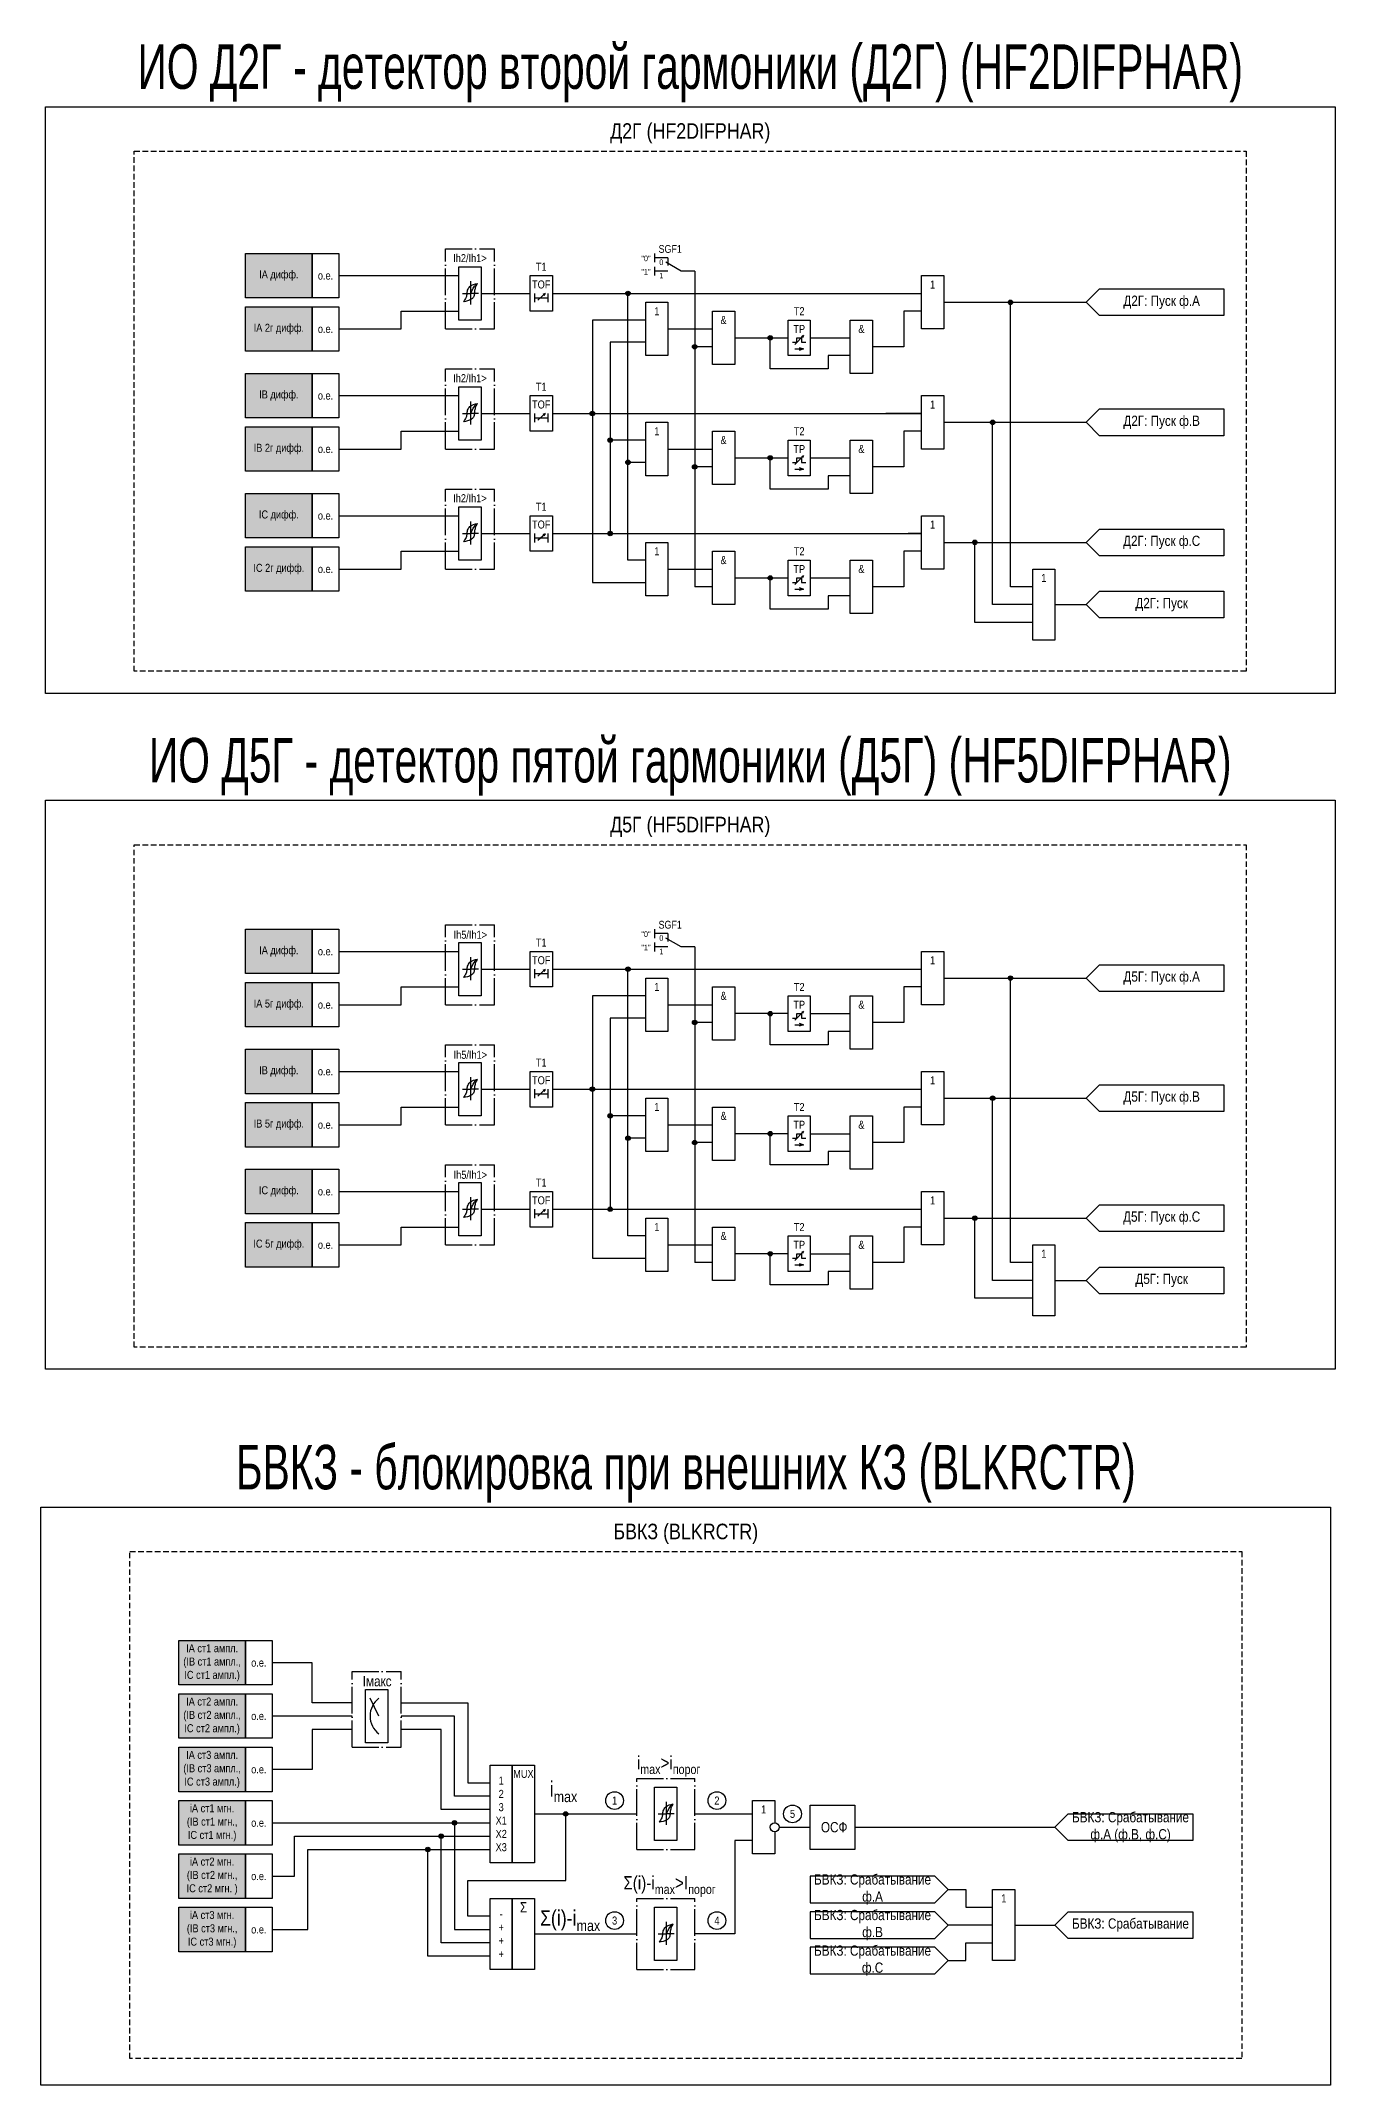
# Model space of a CAD drawing. Header units: millimetres. Extents: x 0 to 3543, y -1008 to 626.
# Drawn here: x 1712 to 2003, y -341 to 118.8 of the extents above; entities that cross this region are included whole.
import ezdxf
from ezdxf.enums import TextEntityAlignment as Align

# ---------------------------------------------------------------- set-up
doc = ezdxf.new("R2010")
doc.units = ezdxf.units.MM
doc.linetypes.add('ACAD_ISO04W100', pattern=[30, 24, -3, 0, -3])
doc.linetypes.add('штриховая2', pattern=[0.375, 0.25, -0.125])
doc.layers.add('Основная', color=7, linetype='Continuous')
doc.styles.add('1.8_Gost_RD', font='ARIALN.TTF', dxfattribs={"height": 1.8})
doc.styles.add('2.5_Gost_RD', font='ARIALN.TTF', dxfattribs={"height": 2.5})
doc.styles.add('3.5_Gost_RD', font='ARIALN.TTF', dxfattribs={"height": 3.5})
doc.styles.add('Вывод', font='ARIALN.TTF', dxfattribs={"height": 2.5})
doc.styles.add('Компонент', font='ARIALN.TTF', dxfattribs={"height": 3.5})

# ---------------------------------------------------------------- blocks, each defined once
blk = doc.blocks.new('*U898')
at = {"layer": 'Основная', "linetype": 'ACAD_ISO04W100', "ltscale": 0.25}
for p, q in [((0, 0), (11, 0)), ((0, -18), (0, 0)), ((11, -18), (11, 0)), ((0, -18), (11, -18))]:
    blk.add_line(p, q, dxfattribs=at)
at = {"layer": 'Основная', "style": 'Компонент'}
blk.add_attdef('ОУ', text='', height=3.5, dxfattribs=at).set_placement((11, 0), align=Align.MIDDLE_CENTER)
blk = doc.blocks.new('Точка')
at = {"ltscale": 100}
h = blk.add_hatch(color=256, dxfattribs=at)
h.dxf.hatch_style = 1
edge = h.paths.add_edge_path()
edge.add_arc((0, 0), 0.5, 0, 360)
blk.add_circle((0, 0), 0.5, dxfattribs=at)
blk = doc.blocks.new('*U892')
at = {"layer": 'Основная', "linetype": 'ACAD_ISO04W100', "ltscale": 0.25}
for p, q in [((0, 0), (11, 0)), ((0, -17), (0, 0)), ((11, -17), (11, 0)), ((0, -17), (11, -17))]:
    blk.add_line(p, q, dxfattribs=at)
at = {"layer": 'Основная', "style": 'Компонент'}
blk.add_attdef('ОУ', text='', height=3.5, dxfattribs=at).set_placement((11, 0), align=Align.MIDDLE_CENTER)
blk = doc.blocks.new('*U1026')
at = {"layer": 'Основная', "linetype": 'ACAD_ISO04W100', "ltscale": 0.25}
for p, q in [((0, 0), (13, 0)), ((0, -16), (0, 0)), ((13, -16), (13, 0)), ((0, -16), (13, -16))]:
    blk.add_line(p, q, dxfattribs=at)
at = {"layer": 'Основная', "style": 'Компонент'}
blk.add_attdef('ОУ', text='', height=3.5, dxfattribs=at).set_placement((11, -1), align=Align.MIDDLE_CENTER)
blk = doc.blocks.new('*U1025')
at = {"layer": 'Основная', "linetype": 'ACAD_ISO04W100', "ltscale": 0.25}
for p, q in [((0, 0), (13, 0)), ((0, -16), (0, 0)), ((13, -16), (13, 0)), ((0, -16), (13, -16))]:
    blk.add_line(p, q, dxfattribs=at)
at = {"layer": 'Основная', "style": 'Компонент'}
blk.add_attdef('ОУ', text='', height=3.5, dxfattribs=at).set_placement((13, -2), align=Align.MIDDLE_CENTER)
blk = doc.blocks.new('*U958')
at = {"layer": 'Основная', "color": 0}
blk.add_line((0, 0), (7, 4), dxfattribs=at)
at = {"layer": 'Основная', "ltscale": 0.35}
blk.add_line((6, 6), (6, 2.5), dxfattribs=at)
blk = doc.blocks.new('*U1016')
at = {"layer": 'Основная', "color": 0}
for p, q in [((-3, 6), (-9, 6)), ((-3, 0), (-9, 0)), ((9, 0), (3, 0))]:
    blk.add_line(p, q, dxfattribs=at)
at = {"layer": 'Основная', "ltscale": 0.25, "xscale": -1}
blk.add_blockref('*U958', (3, 0), dxfattribs=at)
at = {"layer": 'Основная'}
for tag, height, style, p in [('ОУ', 3.5, 'Компонент', (-2, 10)), ('В1', 2.5, 'Вывод', (-13, 6)), ('В2', 2.5, 'Вывод', (-6, 4)), ('В3', 2.5, 'Вывод', (-6, -2))]:
    blk.add_attdef(tag, text='', height=height, dxfattribs=dict(at, style=style)).set_placement(p, align=Align.MIDDLE_CENTER)

msp = doc.modelspace()

# ---------------------------------------------------------------- hatches: boundary and pattern name
at = {"ltscale": 100, "true_color": 0xf7941d}
h = msp.add_hatch(color=30, dxfattribs=at)
h.dxf.hatch_style = 1
h.paths.add_polyline_path([(1758, 71), (1773, 71), (1773, 61), (1758, 61)])
h = msp.add_hatch(color=30, dxfattribs=at)
h.dxf.hatch_style = 1
h.paths.add_polyline_path([(1758, 59), (1773, 59), (1773, 49), (1758, 49)])
h = msp.add_hatch(color=30, dxfattribs=at)
h.dxf.hatch_style = 1
h.paths.add_polyline_path([(1758, 44), (1773, 44), (1773, 34), (1758, 34)])
h = msp.add_hatch(color=30, dxfattribs=at)
h.dxf.hatch_style = 1
h.paths.add_polyline_path([(1758, 32), (1773, 32), (1773, 22), (1758, 22)])
h = msp.add_hatch(color=30, dxfattribs=at)
h.dxf.hatch_style = 1
h.paths.add_polyline_path([(1758, 17), (1773, 17), (1773, 7), (1758, 7)])
h = msp.add_hatch(color=30, dxfattribs=at)
h.dxf.hatch_style = 1
h.paths.add_polyline_path([(1758, 5), (1773, 5), (1773, -5), (1758, -5)])
h = msp.add_hatch(color=30, dxfattribs=at)
h.dxf.hatch_style = 1
h.paths.add_polyline_path([(1758, -81), (1773, -81), (1773, -91), (1758, -91)])
h = msp.add_hatch(color=30, dxfattribs=at)
h.dxf.hatch_style = 1
h.paths.add_polyline_path([(1758, -93), (1773, -93), (1773, -103), (1758, -103)])
h = msp.add_hatch(color=30, dxfattribs=at)
h.dxf.hatch_style = 1
h.paths.add_polyline_path([(1758, -108), (1773, -108), (1773, -118), (1758, -118)])
h = msp.add_hatch(color=30, dxfattribs=at)
h.dxf.hatch_style = 1
h.paths.add_polyline_path([(1758, -120), (1773, -120), (1773, -130), (1758, -130)])
h = msp.add_hatch(color=30, dxfattribs=at)
h.dxf.hatch_style = 1
h.paths.add_polyline_path([(1758, -135), (1773, -135), (1773, -145), (1758, -145)])
h = msp.add_hatch(color=30, dxfattribs=at)
h.dxf.hatch_style = 1
h.paths.add_polyline_path([(1758, -147), (1773, -147), (1773, -157), (1758, -157)])
h = msp.add_hatch(color=30, dxfattribs=at)
h.dxf.hatch_style = 1
h.paths.add_polyline_path([(1743, -241), (1758, -241), (1758, -251), (1743, -251)])
h = msp.add_hatch(color=30, dxfattribs=at)
h.dxf.hatch_style = 1
h.paths.add_polyline_path([(1743, -253), (1758, -253), (1758, -263), (1743, -263)])
h = msp.add_hatch(color=30, dxfattribs=at)
h.dxf.hatch_style = 1
h.paths.add_polyline_path([(1743, -265), (1758, -265), (1758, -275), (1743, -275)])
h = msp.add_hatch(color=30, dxfattribs=at)
h.dxf.hatch_style = 1
h.paths.add_polyline_path([(1743, -277), (1758, -277), (1758, -287), (1743, -287)])
h = msp.add_hatch(color=30, dxfattribs=at)
h.dxf.hatch_style = 1
h.paths.add_polyline_path([(1743, -289), (1758, -289), (1758, -299), (1743, -299)])
h = msp.add_hatch(color=30, dxfattribs=at)
h.dxf.hatch_style = 1
h.paths.add_polyline_path([(1743, -301), (1758, -301), (1758, -311), (1743, -311)])

# ---------------------------------------------------------------- linework, layer by layer
at = {"ltscale": 100}
for p, q in [((1859, 67), (1859, -4)), ((1881.5, 50.5), (1883.5, 52.5)), ((1883.5, 52.5), (1882.9915, 52.2478)), ((1883.5, 52.5), (1883.2602, 52.0192)), ((1885, 52), (1894, 52)), ((1881.5, 49.5), (1883.5, 49.5)), ((1881.5, 23.5), (1883.5, 25.5)), ((1883.5, 25.5), (1882.9915, 25.2478)), ((1883.5, 25.5), (1883.2602, 25.0192)), ((1885, 25), (1894, 25)), ((1881.5, 22.5), (1883.5, 22.5)), ((1881.5, -3.5), (1883.5, -1.5)), ((1881.5, -4.5), (1883.5, -4.5)), ((1883.5, -1.5), (1882.9915, -1.7522)), ((1883.5, -1.5), (1883.2602, -1.9808)), ((1885, -2), (1894, -2)), ((1859, -85), (1859, -156)), ((1880, -100), (1868, -100)), ((1881.5, -101.5), (1883.5, -99.5)), ((1883.5, -99.5), (1882.9915, -99.7522)), ((1883.5, -99.5), (1883.2602, -99.9808)), ((1885, -100), (1894, -100)), ((1881.5, -102.5), (1883.5, -102.5)), ((1880, -127), (1868, -127)), ((1881.5, -128.5), (1883.5, -126.5)), ((1883.5, -126.5), (1882.9915, -126.7522)), ((1883.5, -126.5), (1883.2602, -126.9808)), ((1885, -127), (1894, -127)), ((1881.5, -129.5), (1883.5, -129.5)), ((1880, -154), (1868, -154)), ((1881.5, -155.5), (1883.5, -153.5)), ((1883.5, -153.5), (1882.9915, -153.7522)), ((1883.5, -153.5), (1883.2602, -153.9808)), ((1885, -154), (1894, -154)), ((1881.5, -156.5), (1883.5, -156.5))]:
    msp.add_line(p, q, dxfattribs=at)
at = {"color": 7, "ltscale": 100}
for p, q in [((1823.7027, 60.463), (1825.3736, 61.9489)), ((1825.3736, 61.9489), (1824.8516, 61.7261)), ((1825.3736, 61.9489), (1825.1068, 61.4826)), ((1823.7027, 33.463), (1825.3736, 34.9489)), ((1825.3736, 34.9489), (1824.8516, 34.7261)), ((1825.3736, 34.9489), (1825.1068, 34.4826)), ((1823.7027, 6.463), (1825.3736, 7.9489)), ((1825.3736, 7.9489), (1824.8516, 7.7261)), ((1825.3736, 7.9489), (1825.1068, 7.4826)), ((1823.7027, -91.537), (1825.3736, -90.0511)), ((1825.3736, -90.0511), (1824.8516, -90.2739)), ((1825.3736, -90.0511), (1825.1068, -90.5174)), ((1823.7027, -118.537), (1825.3736, -117.0511)), ((1825.3736, -117.0511), (1824.8516, -117.2739)), ((1825.3736, -117.0511), (1825.1068, -117.5174)), ((1823.7027, -145.537), (1825.3736, -144.0511)), ((1825.3736, -144.0511), (1824.8516, -144.2739)), ((1825.3736, -144.0511), (1825.1068, -144.5174)), ((1788, -258), (1786, -254))]:
    msp.add_line(p, q, dxfattribs=at)
at = {"ltscale": 100}
for points in [[(1713, 104), (2003, 104), (2003, -28), (1713, -28)], [(1758, 71), (1773, 71), (1773, 61), (1758, 61)], [(1773, 71), (1779, 71), (1779, 61), (1773, 61)], [(1822, 66), (1827, 66), (1827, 58), (1822, 58)], [(1758, 59), (1773, 59), (1773, 49), (1758, 49)], [(1773, 59), (1779, 59), (1779, 49), (1773, 49)], [(1880, 56), (1885, 56), (1885, 48), (1880, 48)], [(1758, 44), (1773, 44), (1773, 34), (1758, 34)], [(1773, 44), (1779, 44), (1779, 34), (1773, 34)], [(1822, 39), (1827, 39), (1827, 31), (1822, 31)], [(1758, 32), (1773, 32), (1773, 22), (1758, 22)], [(1773, 32), (1779, 32), (1779, 22), (1773, 22)], [(1880, 29), (1885, 29), (1885, 21), (1880, 21)], [(1758, 17), (1773, 17), (1773, 7), (1758, 7)], [(1773, 17), (1779, 17), (1779, 7), (1773, 7)], [(1822, 12), (1827, 12), (1827, 4), (1822, 4)], [(1758, 5), (1773, 5), (1773, -5), (1758, -5)], [(1773, 5), (1779, 5), (1779, -5), (1773, -5)], [(1880, 2), (1885, 2), (1885, -6), (1880, -6)], [(1935, 0), (1940, 0), (1940, -16), (1935, -16)], [(1713, -52), (2003, -52), (2003, -180), (1713, -180)], [(1758, -81), (1773, -81), (1773, -91), (1758, -91)], [(1773, -81), (1779, -81), (1779, -91), (1773, -91)], [(1822, -86), (1827, -86), (1827, -94), (1822, -94)], [(1758, -93), (1773, -93), (1773, -103), (1758, -103)], [(1773, -93), (1779, -93), (1779, -103), (1773, -103)], [(1880, -96), (1885, -96), (1885, -104), (1880, -104)], [(1758, -108), (1773, -108), (1773, -118), (1758, -118)], [(1773, -108), (1779, -108), (1779, -118), (1773, -118)], [(1822, -113), (1827, -113), (1827, -121), (1822, -121)], [(1758, -120), (1773, -120), (1773, -130), (1758, -130)], [(1773, -120), (1779, -120), (1779, -130), (1773, -130)], [(1880, -123), (1885, -123), (1885, -131), (1880, -131)], [(1758, -135), (1773, -135), (1773, -145), (1758, -145)], [(1773, -135), (1779, -135), (1779, -145), (1773, -145)], [(1822, -140), (1827, -140), (1827, -148), (1822, -148)], [(1758, -147), (1773, -147), (1773, -157), (1758, -157)], [(1773, -147), (1779, -147), (1779, -157), (1773, -157)], [(1880, -150), (1885, -150), (1885, -158), (1880, -158)], [(1935, -152), (1940, -152), (1940, -168), (1935, -168)], [(1712, -211), (2002, -211), (2002, -341), (1712, -341)], [(1743, -241), (1758, -241), (1758, -251), (1743, -251)], [(1758, -241), (1764, -241), (1764, -251), (1758, -251)], [(1785, -252), (1790, -252), (1790, -264), (1785, -264)], [(1743, -253), (1758, -253), (1758, -263), (1743, -263)], [(1758, -253), (1764, -253), (1764, -263), (1758, -263)], [(1743, -265), (1758, -265), (1758, -275), (1743, -275)], [(1758, -265), (1764, -265), (1764, -275), (1758, -275)], [(1813, -269), (1818, -269), (1818, -291), (1813, -291)], [(1818, -269), (1823, -269), (1823, -291), (1818, -291)], [(1743, -277), (1758, -277), (1758, -287), (1743, -287)], [(1758, -277), (1764, -277), (1764, -287), (1758, -287)], [(1885, -278), (1895, -278), (1895, -288), (1885, -288)], [(1743, -289), (1758, -289), (1758, -299), (1743, -299)], [(1758, -289), (1764, -289), (1764, -299), (1758, -299)], [(1926, -297), (1931, -297), (1931, -313), (1926, -313)], [(1743, -301), (1758, -301), (1758, -311), (1743, -311)], [(1758, -301), (1764, -301), (1764, -311), (1758, -311)], [(1813, -299), (1818, -299), (1818, -315), (1813, -315)], [(1818, -299), (1823, -299), (1823, -315), (1818, -315)]]:
    msp.add_lwpolyline(points, close=True, dxfattribs=at)
for points in [[(1823, 62), (1823, 60)], [(1823, 61), (1826, 61)], [(1826, 62), (1826, 60)], [(1827, 62), (1910, 62)], [(1848, 2), (1844, 2), (1844, 62)], [(1915, 60), (1946.9999, 60)], [(1935, -4), (1930, -4), (1930, 60)], [(1779, 54), (1793, 54), (1793, 58), (1806, 58)], [(1848, 56), (1836, 56), (1836, -3), (1848, -3)], [(1910, 58), (1906, 58), (1906, 50), (1899, 50)], [(1848, 51), (1840, 51), (1840, 8)], [(1853, 54), (1863, 54)], [(1868, 52), (1880, 52)], [(1894, 48), (1889, 48), (1889, 45), (1876, 45), (1876, 52)], [(1863, 50), (1859, 50)], [(1882.5, 49.8333), (1883.5, 49.5), (1882.5, 49.1667)], [(1823, 35), (1823, 33)], [(1823, 34), (1826, 34)], [(1826, 35), (1826, 33)], [(1827, 35), (1910, 35)], [(1910, 35), (1902, 35)], [(1915, 33), (1946.9999, 33)], [(1935, -8), (1926, -8), (1926, 33)], [(1779, 27), (1793, 27), (1793, 31), (1806, 31)], [(1848, 29), (1840, 29)], [(1910, 31), (1906, 31), (1906, 23), (1899, 23)], [(1910, 31), (1906, 31)], [(1848, 24), (1844, 24)], [(1853, 27), (1863, 27)], [(1863, 23), (1859, 23)], [(1868, 25), (1880, 25)], [(1894, 21), (1889, 21), (1889, 18), (1876, 18), (1876, 25)], [(1882.5, 22.8333), (1883.5, 22.5), (1882.5, 22.1667)], [(1823, 8), (1823, 6)], [(1823, 7), (1826, 7)], [(1826, 8), (1826, 6)], [(1827, 8), (1910, 8)], [(1910, 8), (1907, 8)], [(1915, 6), (1946.9999, 6)], [(1935, -12), (1922, -12), (1922, 6)], [(1779, 0), (1793, 0), (1793, 4), (1806, 4)], [(1848, 2), (1845, 2)], [(1853, 0), (1863, 0)], [(1910, 4), (1906, 4), (1906, -4), (1899, -4)], [(1863, -4), (1859, -4)], [(1868, -2), (1880, -2)], [(1894, -6), (1889, -6), (1889, -9), (1876, -9), (1876, -2)], [(1882.5, -4.1667), (1883.5, -4.5), (1882.5, -4.8333)], [(1940, -8), (1946.9999, -8)], [(1823, -90), (1823, -92)], [(1823, -91), (1826, -91)], [(1826, -90), (1826, -92)], [(1827, -90), (1910, -90)], [(1848, -150), (1844, -150), (1844, -90)], [(1779, -98), (1793, -98), (1793, -94), (1806, -94)], [(1848, -96), (1836, -96), (1836, -155), (1848, -155)], [(1910, -94), (1906, -94), (1906, -102), (1899, -102)], [(1915, -92), (1946.9999, -92)], [(1935, -156), (1930, -156), (1930, -92)], [(1848, -101), (1840, -101), (1840, -144)], [(1853, -98), (1863, -98)], [(1894, -104), (1889, -104), (1889, -107), (1876, -107), (1876, -100)], [(1863, -102), (1859, -102)], [(1882.5, -102.1667), (1883.5, -102.5), (1882.5, -102.8333)], [(1823, -117), (1823, -119)], [(1823, -118), (1826, -118)], [(1826, -117), (1826, -119)], [(1827, -117), (1910, -117)], [(1915, -119), (1946.9999, -119)], [(1935, -160), (1926, -160), (1926, -119)], [(1779, -125), (1793, -125), (1793, -121), (1806, -121)], [(1848, -123), (1840, -123)], [(1910, -121), (1906, -121), (1906, -129), (1899, -129)], [(1848, -128), (1844, -128)], [(1853, -125), (1863, -125)], [(1894, -131), (1889, -131), (1889, -134), (1876, -134), (1876, -127)], [(1863, -129), (1859, -129)], [(1882.5, -129.1667), (1883.5, -129.5), (1882.5, -129.8333)], [(1823, -144), (1823, -146)], [(1823, -145), (1826, -145)], [(1826, -144), (1826, -146)], [(1827, -144), (1910, -144)], [(1915, -146), (1946.9999, -146)], [(1935, -164), (1922, -164), (1922, -146)], [(1779, -152), (1793, -152), (1793, -148), (1806, -148)], [(1848, -150), (1845, -150)], [(1910, -148), (1906, -148), (1906, -156), (1899, -156)], [(1853, -152), (1863, -152)], [(1863, -156), (1859, -156)], [(1894, -158), (1889, -158), (1889, -161), (1876, -161), (1876, -154)], [(1882.5, -156.1667), (1883.5, -156.5), (1882.5, -156.8333)], [(1940, -160), (1946.9999, -160)], [(1782, -255), (1773, -255), (1773, -246), (1764, -246)], [(1793, -255), (1808, -255), (1808, -273), (1813, -273)], [(1782, -258), (1769, -258), (1769, -258), (1764, -258)], [(1782, -261), (1773, -261), (1773, -270), (1764, -270)], [(1813, -276), (1805, -276), (1805, -258), (1793, -258)], [(1813, -279), (1802, -279), (1802, -261), (1793, -261)], [(1813, -303), (1808, -303), (1808, -295), (1830, -295), (1830, -280)], [(1823, -280), (1846, -280)], [(1859, -280), (1872, -280)], [(1764, -282), (1813, -282)], [(1764, -294), (1769, -294), (1769, -285), (1813, -285)], [(1813, -309), (1802, -309), (1802, -285)], [(1805, -282), (1805, -306), (1813, -306)], [(1878, -283), (1885, -283)], [(1895, -283), (1940, -283)], [(1764, -306), (1772, -306), (1772, -288), (1813, -288)], [(1813, -312), (1799, -312), (1799, -288)], [(1872, -286), (1868, -286), (1868, -307), (1859, -307)], [(1916, -297), (1920, -297), (1920, -301), (1926, -301)], [(1823, -307), (1846, -307)], [(1926, -305), (1916, -305)], [(1931, -305), (1940, -305)], [(1916, -313), (1920, -313), (1920, -309), (1926, -309)]]:
    msp.add_lwpolyline(points, dxfattribs=at)
at = {"color": 7, "ltscale": 100}
for points in [[(1881, 51), (1882, 51), (1882, 52), (1883, 52), (1883, 51), (1884, 51)], [(1881, 24), (1882, 24), (1882, 25), (1883, 25), (1883, 24), (1884, 24)], [(1881, -3), (1882, -3), (1882, -2), (1883, -2), (1883, -3), (1884, -3)], [(1881, -101), (1882, -101), (1882, -100), (1883, -100), (1883, -101), (1884, -101)], [(1881, -128), (1882, -128), (1882, -127), (1883, -127), (1883, -128), (1884, -128)], [(1881, -155), (1882, -155), (1882, -154), (1883, -154), (1883, -155), (1884, -155)]]:
    msp.add_lwpolyline(points, dxfattribs=at)
at = {"ltscale": 100}
for centre in [(1841, -277), (1864, -277), (1881, -280), (1841, -304), (1864, -304)]:
    msp.add_circle(centre, 2, dxfattribs=at)
at = {"color": 7, "ltscale": 100}
msp.add_arc((1791, -258), 5, 126.869898, 233.130102, dxfattribs=at)
at = {"layer": 'Основная', "ltscale": 100}
for p, q in [((1850, 71), (1850, 69)), ((1806, 66.5), (1806, 68)), ((1806, 68), (1811, 68)), ((1806, 59), (1806, 67)), ((1811, 68), (1811, 62)), ((1850, 68), (1850, 66)), ((1811, 62), (1822, 62)), ((1811, 62), (1811, 56)), ((1806, 56), (1806, 59)), ((1811, 56), (1806, 56)), ((1806, 39.5), (1806, 41)), ((1806, 41), (1811, 41)), ((1806, 32), (1806, 40)), ((1811, 41), (1811, 35)), ((1811, 35), (1822, 35)), ((1811, 35), (1811, 29)), ((1806, 29), (1806, 32)), ((1811, 29), (1806, 29)), ((1806, 12.5), (1806, 14)), ((1806, 14), (1811, 14)), ((1811, 14), (1811, 8)), ((1806, 5), (1806, 13)), ((1806, 2), (1806, 5)), ((1811, 8), (1822, 8)), ((1811, 8), (1811, 2)), ((1811, 2), (1806, 2)), ((1850, -81), (1850, -83)), ((1806, -85.5), (1806, -84)), ((1806, -84), (1811, -84)), ((1806, -93), (1806, -85)), ((1811, -84), (1811, -90)), ((1850, -84), (1850, -86)), ((1811, -90), (1822, -90)), ((1811, -90), (1811, -96)), ((1806, -96), (1806, -93)), ((1811, -96), (1806, -96)), ((1806, -112.5), (1806, -111)), ((1806, -111), (1811, -111)), ((1806, -120), (1806, -112)), ((1811, -111), (1811, -117)), ((1811, -117), (1822, -117)), ((1811, -117), (1811, -123)), ((1806, -123), (1806, -120)), ((1811, -123), (1806, -123)), ((1806, -139.5), (1806, -138)), ((1806, -138), (1811, -138)), ((1806, -147), (1806, -139)), ((1811, -138), (1811, -144)), ((1806, -150), (1806, -147)), ((1811, -144), (1822, -144)), ((1811, -144), (1811, -150)), ((1811, -150), (1806, -150)), ((1850, -275.5), (1850, -274)), ((1850, -274), (1855, -274)), ((1850, -283), (1850, -275)), ((1855, -274), (1855, -280)), ((1855, -280), (1855, -286)), ((1850, -286), (1850, -283)), ((1855, -286), (1850, -286)), ((1850, -302.5), (1850, -301)), ((1850, -301), (1855, -301)), ((1850, -310), (1850, -302)), ((1855, -301), (1855, -307)), ((1855, -307), (1855, -313)), ((1850, -313), (1850, -310)), ((1855, -313), (1850, -313))]:
    msp.add_line(p, q, dxfattribs=at)
at = {"layer": 'Основная', "color": 7, "ltscale": 100}
for p, q in [((1779, 66), (1806, 66)), ((1806.7865, 62.0009), (1808.6014, 62.0009)), ((1810.4163, 62.0028), (1808.6014, 62.0009)), ((1779, 39), (1806, 39)), ((1806.7865, 35.0009), (1808.6014, 35.0009)), ((1810.4163, 35.0028), (1808.6014, 35.0009)), ((1779, 12), (1806, 12)), ((1806.7865, 8.0009), (1808.6014, 8.0009)), ((1810.4163, 8.0028), (1808.6014, 8.0009)), ((1779, -86), (1806, -86)), ((1806.7865, -89.9991), (1808.6014, -89.9991)), ((1810.4163, -89.9972), (1808.6014, -89.9991)), ((1779, -113), (1806, -113)), ((1806.7865, -116.9991), (1808.6014, -116.9991)), ((1810.4163, -116.9972), (1808.6014, -116.9991)), ((1779, -140), (1806, -140)), ((1806.7865, -143.9991), (1808.6014, -143.9991)), ((1810.4163, -143.9972), (1808.6014, -143.9991)), ((1850.7865, -279.9991), (1852.6014, -279.9991)), ((1854.4163, -279.9972), (1852.6014, -279.9991)), ((1850.7865, -306.9991), (1852.6014, -306.9991)), ((1854.4163, -306.9972), (1852.6014, -306.9991))]:
    msp.add_line(p, q, dxfattribs=at)
at = {"layer": 'Основная'}
for p, q in [((1808.6, 64.72), (1808.6, 59.52)), ((1808.6, 37.72), (1808.6, 32.52)), ((1808.6, 10.72), (1808.6, 5.52)), ((1808.6, -87.28), (1808.6, -92.48)), ((1808.6, -114.28), (1808.6, -119.48)), ((1808.6, -141.28), (1808.6, -146.48)), ((1852.6, -277.28), (1852.6, -282.48)), ((1852.6, -304.28), (1852.6, -309.48))]:
    msp.add_line(p, q, dxfattribs=at)
at = {"layer": 'Основная', "linetype": 'штриховая2', "ltscale": 5}
for points in [[(1733, 94), (1983, 94), (1983, -23), (1733, -23)], [(1733, -62), (1983, -62), (1983, -175), (1733, -175)], [(1732, -221), (1982, -221), (1982, -335), (1732, -335)]]:
    msp.add_lwpolyline(points, close=True, dxfattribs=at)
at = {"layer": 'Основная', "ltscale": 100}
for points in [[(1910, 66), (1915, 66), (1915, 54), (1910, 54)], [(1848, 60), (1853, 60), (1853, 48), (1848, 48)], [(1977.9999, 63), (1977.9999, 57), (1949.9999, 57), (1946.9999, 60), (1949.9999, 63)], [(1863, 58), (1868, 58), (1868, 46), (1863, 46)], [(1894, 56), (1899, 56), (1899, 44), (1894, 44)], [(1910, 39), (1915, 39), (1915, 27), (1910, 27)], [(1848, 33), (1853, 33), (1853, 21), (1848, 21)], [(1977.9999, 36), (1977.9999, 30), (1949.9999, 30), (1946.9999, 33), (1949.9999, 36)], [(1863, 31), (1868, 31), (1868, 19), (1863, 19)], [(1894, 29), (1899, 29), (1899, 17), (1894, 17)], [(1910, 12), (1915, 12), (1915, 0), (1910, 0)], [(1848, 6), (1853, 6), (1853, -6), (1848, -6)], [(1977.9999, 9), (1977.9999, 3), (1949.9999, 3), (1946.9999, 6), (1949.9999, 9)], [(1863, 4), (1868, 4), (1868, -8), (1863, -8)], [(1894, 2), (1899, 2), (1899, -10), (1894, -10)], [(1977.9999, -5), (1977.9999, -11), (1949.9999, -11), (1946.9999, -8), (1949.9999, -5)], [(1910, -86), (1915, -86), (1915, -98), (1910, -98)], [(1977.9999, -89), (1977.9999, -95), (1949.9999, -95), (1946.9999, -92), (1949.9999, -89)], [(1848, -92), (1853, -92), (1853, -104), (1848, -104)], [(1863, -94), (1868, -94), (1868, -106), (1863, -106)], [(1894, -96), (1899, -96), (1899, -108), (1894, -108)], [(1910, -113), (1915, -113), (1915, -125), (1910, -125)], [(1848, -119), (1853, -119), (1853, -131), (1848, -131)], [(1977.9999, -116), (1977.9999, -122), (1949.9999, -122), (1946.9999, -119), (1949.9999, -116)], [(1863, -121), (1868, -121), (1868, -133), (1863, -133)], [(1894, -123), (1899, -123), (1899, -135), (1894, -135)], [(1910, -140), (1915, -140), (1915, -152), (1910, -152)], [(1848, -146), (1853, -146), (1853, -158), (1848, -158)], [(1977.9999, -143), (1977.9999, -149), (1949.9999, -149), (1946.9999, -146), (1949.9999, -143)], [(1863, -148), (1868, -148), (1868, -160), (1863, -160)], [(1894, -150), (1899, -150), (1899, -162), (1894, -162)], [(1977.9999, -157), (1977.9999, -163), (1949.9999, -163), (1946.9999, -160), (1949.9999, -157)], [(1971, -280), (1971, -286), (1943, -286), (1940, -283), (1943, -280)], [(1884.9999, -294), (1884.9999, -300), (1912.9999, -300), (1915.9999, -297), (1912.9999, -294)], [(1884.9999, -302), (1884.9999, -308), (1912.9999, -308), (1915.9999, -305), (1912.9999, -302)], [(1971, -302), (1971, -308), (1943, -308), (1940, -305), (1943, -302)], [(1884.9999, -310), (1884.9999, -316), (1912.9999, -316), (1915.9999, -313), (1912.9999, -310)]]:
    msp.add_lwpolyline(points, close=True, dxfattribs=at)
msp.add_lwpolyline([(1877, -284), (1877, -289), (1872, -289), (1872, -277), (1877, -277), (1877, -282)], dxfattribs=at)
msp.add_circle((1877, -283), 1, dxfattribs=at)
at = {"layer": 'Основная'}
for points in [[(1807.8, 61.92), (1807.6, 61.1319), (1807, 60.12)], [(1809.4795, 61.92), (1809.2473, 61.1319), (1808.7586, 60.6696), (1807, 60.12)], [(1807.8, 61.92), (1807.9527, 62.7081), (1808.4415, 63.5439), (1810.2, 64.257)], [(1808.6014, 62.0009), (1809, 62.72), (1809.4669, 63.5973), (1810.2, 64.257)], [(1809.4795, 61.92), (1809.6, 62.7081), (1809.8118, 63.5439), (1810.2, 64.257)], [(1807.8, 34.92), (1807.9527, 35.7081), (1808.4415, 36.5439), (1810.2, 37.257)], [(1808.6014, 35.0009), (1809, 35.72), (1809.4669, 36.5973), (1810.2, 37.257)], [(1809.4795, 34.92), (1809.6, 35.7081), (1809.8118, 36.5439), (1810.2, 37.257)], [(1807.8, 34.92), (1807.6, 34.1319), (1807, 33.12)], [(1809.4795, 34.92), (1809.2473, 34.1319), (1808.7586, 33.6696), (1807, 33.12)], [(1807.8, 7.92), (1807.9527, 8.7081), (1808.4415, 9.5439), (1810.2, 10.257)], [(1808.6014, 8.0009), (1809, 8.72), (1809.4669, 9.5973), (1810.2, 10.257)], [(1809.4795, 7.92), (1809.6, 8.7081), (1809.8118, 9.5439), (1810.2, 10.257)], [(1807.8, 7.92), (1807.6, 7.1319), (1807, 6.12)], [(1809.4795, 7.92), (1809.2473, 7.1319), (1808.7586, 6.6696), (1807, 6.12)], [(1807.8, -90.08), (1807.6, -90.8681), (1807, -91.88)], [(1809.4795, -90.08), (1809.2473, -90.8681), (1808.7586, -91.3304), (1807, -91.88)], [(1807.8, -90.08), (1807.9527, -89.2919), (1808.4415, -88.4561), (1810.2, -87.743)], [(1808.6014, -89.9991), (1809, -89.28), (1809.4669, -88.4027), (1810.2, -87.743)], [(1809.4795, -90.08), (1809.6, -89.2919), (1809.8118, -88.4561), (1810.2, -87.743)], [(1807.8, -117.08), (1807.9527, -116.2919), (1808.4415, -115.4561), (1810.2, -114.743)], [(1808.6014, -116.9991), (1809, -116.28), (1809.4669, -115.4027), (1810.2, -114.743)], [(1809.4795, -117.08), (1809.6, -116.2919), (1809.8118, -115.4561), (1810.2, -114.743)], [(1807.8, -117.08), (1807.6, -117.8681), (1807, -118.88)], [(1809.4795, -117.08), (1809.2473, -117.8681), (1808.7586, -118.3304), (1807, -118.88)], [(1807.8, -144.08), (1807.9527, -143.2919), (1808.4415, -142.4561), (1810.2, -141.743)], [(1808.6014, -143.9991), (1809, -143.28), (1809.4669, -142.4027), (1810.2, -141.743)], [(1809.4795, -144.08), (1809.6, -143.2919), (1809.8118, -142.4561), (1810.2, -141.743)], [(1807.8, -144.08), (1807.6, -144.8681), (1807, -145.88)], [(1809.4795, -144.08), (1809.2473, -144.8681), (1808.7586, -145.3304), (1807, -145.88)], [(1851.8, -280.08), (1851.6, -280.8681), (1851, -281.88)], [(1853.4795, -280.08), (1853.2473, -280.8681), (1852.7586, -281.3304), (1851, -281.88)], [(1851.8, -280.08), (1851.9527, -279.2919), (1852.4415, -278.4561), (1854.2, -277.743)], [(1852.6014, -279.9991), (1853, -279.28), (1853.4669, -278.4027), (1854.2, -277.743)], [(1853.4795, -280.08), (1853.6, -279.2919), (1853.8118, -278.4561), (1854.2, -277.743)], [(1851.8, -307.08), (1851.6, -307.8681), (1851, -308.88)], [(1853.4795, -307.08), (1853.2473, -307.8681), (1852.7586, -308.3304), (1851, -308.88)], [(1851.8, -307.08), (1851.9527, -306.2919), (1852.4415, -305.4561), (1854.2, -304.743)], [(1852.6014, -306.9991), (1853, -306.28), (1853.4669, -305.4027), (1854.2, -304.743)], [(1853.4795, -307.08), (1853.6, -306.2919), (1853.8118, -305.4561), (1854.2, -304.743)]]:
    msp.add_spline(points, degree=3, dxfattribs=at)

# ---------------------------------------------------------------- block references
at = {"layer": 'Основная', "ltscale": 0.25}
for name, p in [('*U898', (1803, 72)), ('*U898', (1803, 45)), ('*U898', (1803, 18)), ('*U898', (1803, -80)), ('*U898', (1803, -107)), ('*U898', (1803, -134)), ('*U892', (1782, -248)), ('*U1026', (1846, -272)), ('*U1025', (1846, -299))]:
    msp.add_blockref(name, p, dxfattribs=at)
ref = msp.add_blockref('*U1016', (1854.5, 67), dxfattribs=dict(at, xscale=0.5, yscale=0.5, zscale=0.5))
ref.add_attrib('ОУ', 'SGF1', dxfattribs={"height": 1.75, "style": 'Компонент'}).set_placement((1853.5, 72), align=Align.MIDDLE_CENTER)
ref.add_attrib('В2', '0', dxfattribs={"height": 1.25, "style": 'Вывод'}).set_placement((1851.5, 69), align=Align.MIDDLE_CENTER)
ref.add_attrib('В3', '1', dxfattribs={"height": 1.25, "style": 'Вывод'}).set_placement((1851.5, 66), align=Align.MIDDLE_CENTER)
at = {"layer": 'Основная', "ltscale": 100}
for p in [(1844, 62), (1930, 60), (1876, 52), (1859, 50), (1836, 35), (1926, 33), (1840, 29), (1844, 24), (1859, 23), (1876, 25), (1840, 8), (1922, 6), (1876, -2), (1844, -90), (1930, -92), (1876, -100), (1859, -102), (1836, -117), (1926, -119), (1840, -123), (1844, -128), (1859, -129), (1876, -127), (1840, -144), (1922, -146), (1876, -154), (1830, -280), (1802, -285), (1805, -282), (1799, -288)]:
    msp.add_blockref('Точка', p, dxfattribs=at)
at = {"layer": 'Основная', "ltscale": 0.25}
ref = msp.add_blockref('*U1016', (1854.5, -85), dxfattribs=dict(at, xscale=0.5, yscale=0.5, zscale=0.5))
ref.add_attrib('ОУ', 'SGF1', dxfattribs={"height": 1.75, "style": 'Компонент'}).set_placement((1853.5, -80), align=Align.MIDDLE_CENTER)
ref.add_attrib('В2', '0', dxfattribs={"height": 1.25, "style": 'Вывод'}).set_placement((1851.5, -83), align=Align.MIDDLE_CENTER)
ref.add_attrib('В3', '1', dxfattribs={"height": 1.25, "style": 'Вывод'}).set_placement((1851.5, -86), align=Align.MIDDLE_CENTER)

# ---------------------------------------------------------------- texts
at = {"color": 2, "ltscale": 100, "insert": (1858, 111.5), "char_height": 10, "width": 290, "attachment_point": 5, "style": '3.5_Gost_RD'}
msp.add_mtext('{\\W0.8;\\C3;ИО Д2Г - детектор второй гармоники (Д2Г) (HF2DIFPHAR)}', dxfattribs=at)
at = {"color": 30, "ltscale": 100, "attachment_point": 5, "style": '3.5_Gost_RD'}
for s, insert, char_height, width in [('\\pt108.5;Д2Г (HF2DIFPHAR)', (1858, 98), 3.5, 250), ('{\\W0.8;\\C3;ИО Д5Г - детектор пятой гармоники (Д5Г) (HF5DIFPHAR)}', (1858, -44.5), 10, 290), ('\\pt108.5;Д5Г (HF5DIFPHAR)', (1858, -58), 3.5, 250), ('{\\W0.8;\\C3;БВКЗ - блокировка при внешних КЗ (BLKRCTR)}', (1857, -203.5), 10, 290), ('\\pt108.5;БВКЗ (BLKRCTR)', (1857, -217), 3.5, 250)]:
    msp.add_mtext(s, dxfattribs=dict(at, insert=insert, char_height=char_height, width=width))
at = {"ltscale": 100, "char_height": 1.8, "attachment_point": 5, "style": '2.5_Gost_RD'}
for s, insert in [('Ih2/Ih1>', (1808.4681, 69.9188)), ('Ih2/Ih1>', (1808.4681, 42.9188)), ('Ih2/Ih1>', (1808.4681, 15.9188)), ('Ih5/Ih1>', (1808.561, -82.2658)), ('Ih5/Ih1>', (1808.561, -109.2658)), ('Ih5/Ih1>', (1808.561, -136.2658))]:
    msp.add_mtext(s, dxfattribs=dict(at, insert=insert))
at = {"ltscale": 100, "attachment_point": 5}
for s, insert, char_height, width, style in [('IA дифф.', (1765.5, 66), 1.8, 15, '1.8_Gost_RD'), ('о.е.', (1776, 66), 1.8, 6, '1.8_Gost_RD'), ('TOF', (1824.5, 64), 1.8, 5, '2.5_Gost_RD'), ('T1', (1824.5, 68), 1.8, 5, '2.5_Gost_RD'), ('IA 2г дифф.', (1765.5, 54), 1.8, 13.071594, '1.8_Gost_RD'), ('T2', (1882.5, 58), 1.8, 5, '2.5_Gost_RD'), ('о.е.', (1776, 54), 1.8, 6, '1.8_Gost_RD'), ('TP', (1882.5, 54), 1.8, 5, '2.5_Gost_RD'), ('T1', (1824.5, 41), 1.8, 5, '2.5_Gost_RD'), ('IB дифф.', (1765.5, 39), 1.8, 15, '1.8_Gost_RD'), ('о.е.', (1776, 39), 1.8, 6, '1.8_Gost_RD'), ('TOF', (1824.5, 37), 1.8, 5, '2.5_Gost_RD'), ('IB 2г дифф.', (1765.5, 27), 1.8, 13.071594, '1.8_Gost_RD'), ('TP', (1882.5, 27), 1.8, 5, '2.5_Gost_RD'), ('T2', (1882.5, 31), 1.8, 5, '2.5_Gost_RD'), ('о.е.', (1776, 27), 1.8, 6, '1.8_Gost_RD'), ('T1', (1824.5, 14), 1.8, 5, '2.5_Gost_RD'), ('IC дифф.', (1765.5, 12), 1.8, 15, '1.8_Gost_RD'), ('о.е.', (1776, 12), 1.8, 6, '1.8_Gost_RD'), ('TOF', (1824.5, 10), 1.8, 5, '2.5_Gost_RD'), ('T2', (1882.5, 4), 1.8, 5, '2.5_Gost_RD'), ('IC 2г дифф.', (1765.5, 0), 1.8, 13.593582, '1.8_Gost_RD'), ('о.е.', (1776, 0), 1.8, 6, '1.8_Gost_RD'), ('TP', (1882.5, 0), 1.8, 5, '2.5_Gost_RD'), ('IA дифф.', (1765.5, -86), 1.8, 15, '1.8_Gost_RD'), ('о.е.', (1776, -86), 1.8, 6, '1.8_Gost_RD'), ('TOF', (1824.5, -88), 1.8, 5, '2.5_Gost_RD'), ('T1', (1824.5, -84), 1.8, 5, '2.5_Gost_RD'), ('T2', (1882.5, -94), 1.8, 5, '2.5_Gost_RD'), ('IA 5г дифф.', (1765.5, -98), 1.8, 12.788138, '1.8_Gost_RD'), ('о.е.', (1776, -98), 1.8, 6, '1.8_Gost_RD'), ('TP', (1882.5, -98), 1.8, 5, '2.5_Gost_RD'), ('T1', (1824.5, -111), 1.8, 5, '2.5_Gost_RD'), ('IB дифф.', (1765.5, -113), 1.8, 15, '1.8_Gost_RD'), ('о.е.', (1776, -113), 1.8, 6, '1.8_Gost_RD'), ('TOF', (1824.5, -115), 1.8, 5, '2.5_Gost_RD'), ('IB 5г дифф.', (1765.5, -125), 1.8, 13.868226, '1.8_Gost_RD'), ('TP', (1882.5, -125), 1.8, 5, '2.5_Gost_RD'), ('T2', (1882.5, -121), 1.8, 5, '2.5_Gost_RD'), ('о.е.', (1776, -125), 1.8, 6, '1.8_Gost_RD'), ('T1', (1824.5, -138), 1.8, 5, '2.5_Gost_RD'), ('IC дифф.', (1765.5, -140), 1.8, 15, '1.8_Gost_RD'), ('о.е.', (1776, -140), 1.8, 6, '1.8_Gost_RD'), ('TOF', (1824.5, -142), 1.8, 5, '2.5_Gost_RD'), ('T2', (1882.5, -148), 1.8, 5, '2.5_Gost_RD'), ('IC 5г дифф.', (1765.5, -152), 1.8, 13.848856, '1.8_Gost_RD'), ('о.е.', (1776, -152), 1.8, 6, '1.8_Gost_RD'), ('TP', (1882.5, -152), 1.8, 5, '2.5_Gost_RD'), ('IA ст1 ампл.\\P(IB ст1 ампл., IC ст1 ампл.)', (1750.5, -246), 1.8, 15, '1.8_Gost_RD'), ('о.е.', (1761, -246), 1.8, 6, '1.8_Gost_RD'), ('IA ст2 ампл.\\P(IB ст2 ампл., IC ст2 ампл.)', (1750.5, -258), 1.8, 15, '1.8_Gost_RD'), ('о.е.', (1761, -258), 1.8, 6, '1.8_Gost_RD'), ('IA ст3 ампл.\\P(IB ст3 ампл., IC ст3 ампл.)', (1750.5, -270), 1.8, 15, '1.8_Gost_RD'), ('о.е.', (1761, -270), 1.8, 6, '1.8_Gost_RD'), ('MUX', (1820.5, -271), 1.8, 5, '2.5_Gost_RD'), ('2', (1815.5, -275.5), 1.8, 5, '2.5_Gost_RD'), ('1', (1815.5, -272.5), 1.8, 5, '2.5_Gost_RD'), ('\\A1;i{\\H0.7x;\\S^ max;}', (1829.5, -275), 3.5, 5, '2.5_Gost_RD'), ('iA ст1 мгн.\\P(IB ст1 мгн., \\PIC ст1 мгн.)', (1750.5, -282), 1.8, 15, '1.8_Gost_RD'), ('3', (1815.5, -278.5), 1.8, 5, '2.5_Gost_RD'), ('1', (1841, -277), 1.8, 4, '2.5_Gost_RD'), ('2', (1864, -277), 1.8, 4, '2.5_Gost_RD'), ('5', (1881, -280), 1.8, 4, '2.5_Gost_RD'), ('о.е.', (1761, -282), 1.8, 6, '1.8_Gost_RD'), ('X1', (1815.5, -281.5), 1.8, 5, '2.5_Gost_RD'), ('X2', (1815.5, -284.5), 1.8, 5, '2.5_Gost_RD'), (' ОСФ', (1890, -283), 2.3, 10, '2.5_Gost_RD'), ('X3', (1815.5, -287.5), 1.8, 5, '2.5_Gost_RD'), ('iA ст2 мгн.\\P(IB ст2 мгн., \\PIC ст2 мгн. )', (1750.5, -294), 1.8, 15, '1.8_Gost_RD'), ('о.е.', (1761, -294), 1.8, 6, '1.8_Gost_RD'), ('iA ст3 мгн.\\P(IB ст3 мгн.,\\PIC ст3 мгн.)', (1750.5, -306), 1.8, 15, '1.8_Gost_RD'), ('-', (1815.5, -302.5), 1.8, 5, '2.5_Gost_RD'), ('Σ', (1820.5, -301), 2.3, 5, '2.5_Gost_RD'), ('\\A1;Σ(i)-i{\\H0.7x;\\S^ max;}', (1831, -304), 3.5, 5, '2.5_Gost_RD'), ('3', (1841, -304), 1.8, 4, '2.5_Gost_RD'), ('4', (1864, -304), 1.8, 4, '2.5_Gost_RD'), ('о.е.', (1761, -306), 1.8, 6, '1.8_Gost_RD'), ('+', (1815.5, -305.5), 1.8, 5, '2.5_Gost_RD'), ('+', (1815.5, -308.5), 1.8, 5, '2.5_Gost_RD'), ('+', (1815.5, -311.5), 1.8, 5, '2.5_Gost_RD')]:
    msp.add_mtext(s, dxfattribs=dict(at, insert=insert, char_height=char_height, width=width, style=style))
at = {"color": 7, "ltscale": 100, "insert": (1783, -249), "char_height": 2.3, "attachment_point": 1, "style": '1.8_Gost_RD'}
msp.add_mtext_dynamic_manual_height_columns('\\pi1.36569;Iмакс', width=11, gutter_width=17.5, heights=[0], dxfattribs=at)
at = {"layer": 'Основная', "ltscale": 100, "char_height": 1.25, "attachment_point": 1, "style": '3.5_Gost_RD'}
for s, insert in [('"0"', (1847, 70.4962)), ('"1"', (1847, 67.4962)), ('"0"', (1847, -81.5038)), ('"1"', (1847, -84.5038))]:
    msp.add_mtext_dynamic_manual_height_columns(s, width=2, gutter_width=17.5, heights=[0], dxfattribs=dict(at, insert=insert))
at = {"layer": 'Основная', "ltscale": 100, "char_height": 1.8, "width": 5, "attachment_point": 5, "style": '2.5_Gost_RD'}
for s, insert in [('1', (1912.5, 64)), ('1', (1850.5, 58)), ('&', (1865.5, 56)), ('&', (1896.5, 54)), ('1', (1912.5, 37)), ('1', (1850.5, 31)), ('&', (1865.5, 29)), ('&', (1896.5, 27)), ('1', (1912.5, 10)), ('1', (1850.5, 4)), ('&', (1865.5, 2)), ('&', (1896.5, 0)), ('1', (1937.5, -2)), ('1', (1912.5, -88)), ('1', (1850.5, -94)), ('&', (1865.5, -96)), ('&', (1896.5, -98)), ('1', (1912.5, -115)), ('1', (1850.5, -121)), ('&', (1865.5, -123)), ('&', (1896.5, -125)), ('1', (1912.5, -142)), ('1', (1850.5, -148)), ('&', (1865.5, -150)), ('&', (1896.5, -152)), ('1', (1937.5, -154)), ('1', (1874.5, -279)), ('1', (1928.5, -299))]:
    msp.add_mtext(s, dxfattribs=dict(at, insert=insert))
at = {"layer": 'Основная', "color": 3, "ltscale": 100, "char_height": 2.3, "width": 28, "attachment_point": 5, "style": '2.5_Gost_RD'}
for s, insert in [('{\\C256;Д2Г: Пуск ф.А}', (1964, 60)), ('{\\C256;Д2Г: Пуск ф.В}', (1964, 33)), ('{\\C256;Д2Г: Пуск ф.С}', (1964, 6)), ('{\\C256;Д2Г: Пуск}', (1964, -8))]:
    msp.add_mtext(s, dxfattribs=dict(at, insert=insert))
at = {"layer": 'Основная', "color": 0, "ltscale": 100, "char_height": 2.3, "width": 28, "attachment_point": 5, "style": '2.5_Gost_RD'}
for s, insert in [('{\\C256;Д5Г: Пуск ф.А}', (1964, -92)), ('Д5Г: Пуск ф.B', (1964, -119)), ('{\\C256;Д5Г: Пуск ф.C}', (1964, -146)), ('{\\C256;Д5Г: Пуск}', (1964, -160)), ('{\\C256;БВКЗ: Срабатывание ф.А (ф.В, ф.С)}', (1957.0001, -283)), ('{\\C256;БВКЗ: Срабатывание ф.А}', (1899, -297)), ('{\\C256;БВКЗ: Срабатывание ф.В}', (1899, -305)), ('{\\C256;БВКЗ: Срабатывание}', (1957, -305)), ('{\\C256;БВКЗ: Срабатывание ф.С}', (1899, -313))]:
    msp.add_mtext(s, dxfattribs=dict(at, insert=insert))
at = {"layer": 'Основная', "color": 7, "ltscale": 100, "char_height": 3, "attachment_point": 1, "style": '1.8_Gost_RD'}
for s, insert in [('\\A1;{\\C256;i\\H0.7x;\\S^ max;\\H1.42857x;>i\\H0.7x;\\S^ порог;}', (1846, -267)), ('\\A1;{\\C256;Σ(i)-i\\H0.7x;\\S^ max;\\H1.42857x;>I\\H0.7x;\\S^ порог;}', (1843, -294))]:
    msp.add_mtext_dynamic_manual_height_columns(s, width=4, gutter_width=17.5, heights=[0], dxfattribs=dict(at, insert=insert))

doc.saveas('drawing.dxf')
